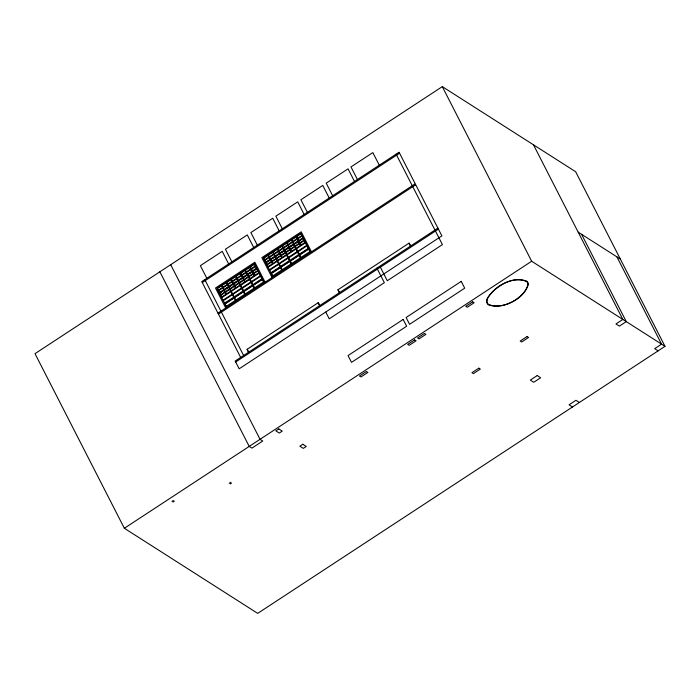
<?xml version="1.0" encoding="UTF-8"?>
<svg xmlns="http://www.w3.org/2000/svg" width="700" height="700" viewBox="0 0 700 700"><rect width="100%" height="100%" fill="white"/><g stroke="black" fill="none" stroke-linecap="round" stroke-linejoin="round"><path stroke-width="1.05" d="M442.304 86.625L35 353.658L124.355 528.273L257.696 613.375L665 346.342L575.645 171.727L442.304 86.625L531.659 261.24L665 346.342M202.282 282.546L399.096 153.51L398.606 152.539M221.629 285.775L217.446 288.523L218.33 290.246M222.119 285.451L226.301 282.713M226.791 282.389L230.974 279.65M231.464 279.326L235.646 276.579M236.145 276.264L240.328 273.516M240.818 273.192L245 270.454M245.49 270.13L249.672 267.391L250.556 269.115M250.407 266.901L254.59 264.162L262.264 279.142L253.155 285.11L254.572 287.884M267.986 255.386L263.804 258.125L264.688 259.849M268.476 255.062L272.659 252.315M273.149 251.991L277.331 249.252M277.83 248.929L282.012 246.19M282.502 245.866L286.685 243.127M287.175 242.804L291.358 240.056M291.848 239.733L296.03 236.994L296.914 238.718M296.774 236.513L300.956 233.765L308.621 248.754L299.521 254.721L300.939 257.486M255.474 265.886L251.291 268.625L250.259 266.613M301.84 235.498L297.658 238.236L296.625 236.224M223.274 287.709L227.43 284.918L228.34 286.694L224.157 289.433L223.248 287.665M237.3 278.521L241.456 275.73L242.366 277.498L238.184 280.245L237.274 278.469M251.571 269.159L255.727 266.376M269.631 257.32L273.787 254.529L274.697 256.305L270.515 259.044L269.605 257.267M274.304 254.257L278.469 251.466L279.37 253.234L275.188 255.981L274.286 254.205M278.985 251.186L283.141 248.395L284.051 250.171L279.869 252.91L278.959 251.142M283.658 248.124L287.814 245.332L288.724 247.109L284.541 249.848L283.631 248.08M288.33 245.061L292.486 242.27L293.396 244.046L289.214 246.785L288.304 245.009M293.002 241.999L297.412 239.041L298.314 240.818L293.886 243.723L292.985 241.946M302.085 235.979L297.929 238.77L298.812 240.494L302.995 237.755M256.629 268.144L252.446 270.891L251.545 269.115M221.786 297.64L221.532 297.159L225.96 294.254L225.068 292.504L220.64 295.409L220.395 294.919L224.822 292.014L223.912 290.246L219.485 293.151L219.24 292.661L223.668 289.756L222.758 287.989L218.33 290.894L218.085 290.404L222.513 287.499L221.48 285.486M224.402 289.922L228.585 287.184L229.495 288.951L225.312 291.699L224.402 289.922L228.611 287.227M233.266 284.113L229.084 286.86L229.985 288.627L234.168 285.889L233.266 284.113L229.101 286.904M233.756 283.789L237.939 281.05L238.84 282.826L234.657 285.565L233.756 283.789L237.965 281.102M238.429 280.726L242.611 277.988L243.521 279.755L239.339 282.502L238.429 280.726L242.638 278.031M243.101 277.664L247.284 274.925L248.194 276.692L244.011 279.44L243.101 277.664L247.31 274.969M268.144 267.251L267.899 266.761L272.326 263.856L271.425 262.106L266.998 265.011L266.752 264.53L271.18 261.625L270.27 259.849L265.842 262.754L265.598 262.273L270.025 259.368L269.115 257.591L264.688 260.496L264.442 260.015L268.87 257.11L267.838 255.089M270.76 259.525L274.942 256.786L275.852 258.562L271.67 261.301L270.76 259.525L274.969 256.839M279.624 253.724L275.441 256.463L276.342 258.239L280.525 255.491L279.624 253.724L275.467 256.515M280.114 253.4L284.296 250.661L285.206 252.429L281.024 255.176L280.114 253.4L284.322 250.705M284.786 250.338L288.969 247.59L289.879 249.366L285.696 252.105L284.786 250.338L288.995 247.642M289.459 247.266L293.641 244.527L294.551 246.304L290.369 249.043L289.459 247.266L293.668 244.58M294.14 244.204L298.567 241.299L299.469 243.075L295.041 245.98L294.14 244.204L298.34 241.509L299.224 243.233M303.24 238.236L299.058 240.975L299.967 242.751L304.15 240.013M223.939 290.29L219.756 293.037L220.64 294.761M247.8 274.645L251.983 271.906L252.866 273.63M252.726 271.425L256.909 268.678L252.7 271.373L253.601 273.149L257.784 270.401M270.296 259.901L266.114 262.64L266.998 264.364M299.084 241.027L303.266 238.289M225.575 292.206L229.74 289.441L230.641 291.191L226.459 293.93L225.557 292.18M230.248 289.144L234.421 286.37L235.314 288.12L231.131 290.868L230.239 289.118M234.92 286.072L239.094 283.308L239.986 285.058L235.804 287.805L234.911 286.055M239.601 283.01L243.766 280.245L244.659 281.995L240.476 284.734L239.584 282.984M244.274 279.947L248.439 277.183L249.34 278.933L245.157 281.671L244.256 279.921M258.037 270.891L253.864 273.656L254.748 275.38L258.93 272.641M271.933 261.809L276.106 259.044L276.999 260.794L272.816 263.533L271.924 261.783M276.605 258.746L280.779 255.981L281.671 257.731L277.489 260.47L276.596 258.72M281.277 255.684L285.451 252.919L286.344 254.669L282.161 257.408L281.269 255.657M285.959 252.621L290.124 249.848L291.025 251.598L286.842 254.345L285.941 252.595M290.631 249.55L294.796 246.785L295.697 248.535L291.515 251.274L290.614 249.524M295.304 246.487L299.723 243.556L300.615 245.306L296.188 248.211L295.295 246.461M304.395 240.494L300.221 243.259L301.105 244.991L305.287 242.244M221.76 297.675L230.886 291.672L232.181 294.201L223.011 300.125M250.119 279.169L259.184 273.123M268.118 267.286L277.244 261.284L278.539 263.804L269.377 269.736M287.123 254.905L296.231 248.938L297.483 251.388L288.382 257.355L287.088 254.826M296.476 248.771L305.541 242.734M260.47 275.651L251.37 281.619L250.075 279.09M306.828 245.254L297.727 251.221L296.433 248.701M232.899 294.394L241.999 288.426L243.25 290.876L234.15 296.852L232.916 294.359M242.305 288.304L251.414 282.336L252.665 284.786L243.565 290.762L242.27 288.234M251.659 282.179L260.724 276.132M269.658 270.296L278.784 264.294L280.079 266.814L270.918 272.746L271.224 273.271L280.324 267.304L281.741 270.069M279.256 264.005L288.356 258.037L289.616 260.488L280.507 266.455M288.662 257.915L297.771 251.947L299.023 254.398L289.922 260.365L288.627 257.836M298.016 251.781L307.081 245.744M224.56 303.135L233.721 297.211L232.426 294.683L223.3 300.685L223.072 300.169M262.01 278.661L252.91 284.629L251.615 282.1M308.376 248.264L299.267 254.231L297.973 251.711M234.132 298.007L225.024 303.984L226.284 306.434M234.561 297.649L243.661 291.681L244.921 294.131M243.968 291.559L253.076 285.591L254.328 288.041M253.321 285.434L262.421 279.466L263.681 281.916L226.223 306.39L216.991 288.348L254.38 263.83L263.62 281.873M280.49 267.619L271.39 273.586L272.641 276.036M280.919 267.26L290.027 261.293L291.279 263.743M290.334 261.17L299.434 255.203L300.685 257.652M299.679 255.036L308.779 249.069L310.039 251.519L272.58 276.001L263.349 257.959L300.746 233.441L309.977 251.484M217.928 313.127L414.75 184.091L415.24 185.062L218.426 314.099M437.911 228.13L235.182 361.034L239.155 368.795L441.875 235.882L399.07 152.232L201.784 281.584L240.66 357.446M235.681 362.005L438.41 229.101M124.355 528.273L531.659 261.24M578.165 232.129L620.322 259.035M658.114 350.858L654.684 348.67L661.57 344.146L616.892 256.848M579.381 402.474L575.951 400.277L569.065 404.801L572.495 406.989M581.595 234.316L626.273 321.624L619.386 326.139L615.956 323.951L622.843 319.436L533.488 144.821M396.121 154.166L434.963 230.064M435.453 231.035L442.409 244.615L387.293 280.744L380.345 267.164M379.286 165.209L372.829 152.6L350.989 166.915L357.438 179.532M410.699 245.971L409.203 243.057L337.855 289.835L339.351 292.749M408.957 243.224L410.445 246.129M354.515 181.449L348.058 168.84L326.209 183.164L332.666 195.773M376.898 268.126L384.344 282.678L329.236 318.815L325.762 312.016M329.219 198.03L322.77 185.421L300.921 199.745L307.379 212.354M304.159 214.463L297.71 201.854L275.861 216.178L282.31 228.786M338.109 289.678L339.596 292.582M311.456 251.807L301.227 231.822L261.87 257.635L272.09 277.611M296.126 236.539L297.159 238.56L292.731 241.465L291.699 239.444M297.185 239.251L298.069 240.975M299.486 243.749L300.37 245.473M291.209 239.767L292.241 241.78L288.059 244.527L287.026 242.506M295.942 249.025L297.238 251.545M297.483 252.035L298.777 254.555M300.44 257.81L299.023 255.045L290.168 260.846L291.585 263.62M319.839 305.541L318.351 302.627L247.004 349.405L248.491 352.31M318.106 302.785L319.594 305.699M286.536 242.83L287.569 244.851L283.386 247.59L282.354 245.578M279.169 230.843L272.72 218.234L250.871 232.557L257.329 245.166M281.864 245.901L282.887 247.914L278.705 250.652L277.681 248.64M286.598 255.15L287.884 257.679M288.137 258.16L289.433 260.689M291.095 263.944L289.678 261.17L280.822 266.98L282.24 269.745M277.183 248.964L278.215 250.976L274.033 253.724L273 251.703M279.283 263.97L280.569 266.49M272.51 252.026L273.543 254.039L269.36 256.786L268.328 254.765M264.959 260.382L265.842 262.106M267.26 264.88L268.144 266.604M269.439 269.771L269.684 270.261M253.724 247.529L247.266 234.92L225.418 249.244L231.875 261.852M265.099 282.196L254.87 262.22L215.504 288.024L225.733 308.009M249.769 266.936L250.801 268.949L246.374 271.854L245.341 269.841M250.828 269.649L251.711 271.373M253.129 274.137L254.013 275.861M244.851 270.165L245.884 272.178L241.701 274.916L240.669 272.904M249.585 279.414L250.88 281.942M251.125 282.424L252.42 284.953M254.082 288.207L252.665 285.434L243.81 291.244L245.227 294.009M240.179 273.227L241.211 275.24L237.029 277.988L235.996 275.966M235.498 276.29L236.53 278.311L232.348 281.05L231.315 279.037M240.24 285.547L241.526 288.067M241.78 288.558L243.066 291.078M244.737 294.332L243.32 291.567L234.465 297.369L235.874 300.142M228.664 263.953L222.215 251.344L200.366 265.668L206.824 278.276M230.825 279.352L231.858 281.374L227.675 284.113L226.642 282.1M226.152 282.424L227.185 284.436L223.002 287.175L221.97 285.162M235.384 300.466L233.966 297.692L224.866 303.66L224.621 303.179M218.601 290.78L219.485 292.504M220.903 295.269L221.786 296.993M247.249 349.239L248.736 352.152M204.776 279.615L243.618 355.512M170.695 264.696L260.05 439.311L262.745 441.035L251.921 448.131L249.218 446.408L159.871 271.793M231.578 482.965A6.466 5.652 -55.9 0 1 230.248 483.963M230.562 482.282A6.466 5.652 -55.9 0 1 229.241 483.28M174.326 501.086A6.466 5.652 -55.9 0 1 172.996 502.084M173.311 500.404A6.466 5.652 -55.9 0 1 171.981 501.401M486.798 299.757L486.789 302.575L488.189 304.736C502.346 310.056 525.822 298.672 528.22 283.29L526.811 281.129C512.129 275.905 493.517 286.335 486.798 299.757M487.506 298.121L486.789 301.166L487.489 303.66C500.386 311.719 524.169 298.419 528.211 284.699L527.511 282.205C514.334 274.269 494.909 286.58 487.506 298.121M232.102 281.855L227.946 284.646L228.83 286.37L233.013 283.631L232.102 281.855M236.784 278.793L232.627 281.584L233.502 283.308L237.685 280.569L236.784 278.793M246.129 272.659L241.973 275.45L242.856 277.183L247.039 274.435L246.129 272.659M251.046 269.439L246.645 272.387L247.529 274.111L251.956 271.206L251.046 269.439M252.21 271.696L247.774 274.601L248.684 276.369L253.111 273.473L252.21 271.696M253.365 273.954L248.946 276.885L249.83 278.609L254.257 275.704L253.365 273.954M240.459 285.416L231.359 291.384L232.671 293.877L241.71 287.866L240.459 285.416M249.865 279.326L240.765 285.294L242.025 287.744L251.125 281.776L249.865 279.326M286.816 255.027L277.716 260.995L279.029 263.48L288.076 257.477L286.816 255.027M403.156 319.445L348.049 355.574L351.523 362.364L406.63 326.235L403.156 319.445M461.221 281.382L406.105 317.511L409.588 324.301L464.695 288.172L461.221 281.382M278.801 428.916L275.844 430.859L279.283 433.046L282.231 431.113L278.801 428.916M366.389 371.499L359.494 376.014L360.964 376.95L367.859 372.435L366.389 371.499M414.601 339.885L407.715 344.4L409.185 345.336L416.08 340.821L414.601 339.885M424.445 333.428L417.559 337.951L419.029 338.887L425.915 334.373L424.445 333.428M472.666 301.814L465.78 306.338L467.25 307.274L474.136 302.759L472.666 301.814M302.82 444.246L299.871 446.189L303.301 448.376L306.25 446.442L302.82 444.246M478.861 368.156L471.966 372.671L473.436 373.608L480.331 369.092L478.861 368.156M527.082 336.543L520.188 341.058L521.657 341.994L528.553 337.479L527.082 336.543M537.224 375.567L530.337 380.082L533.767 382.27L540.654 377.755L537.224 375.567"/></g></svg>
